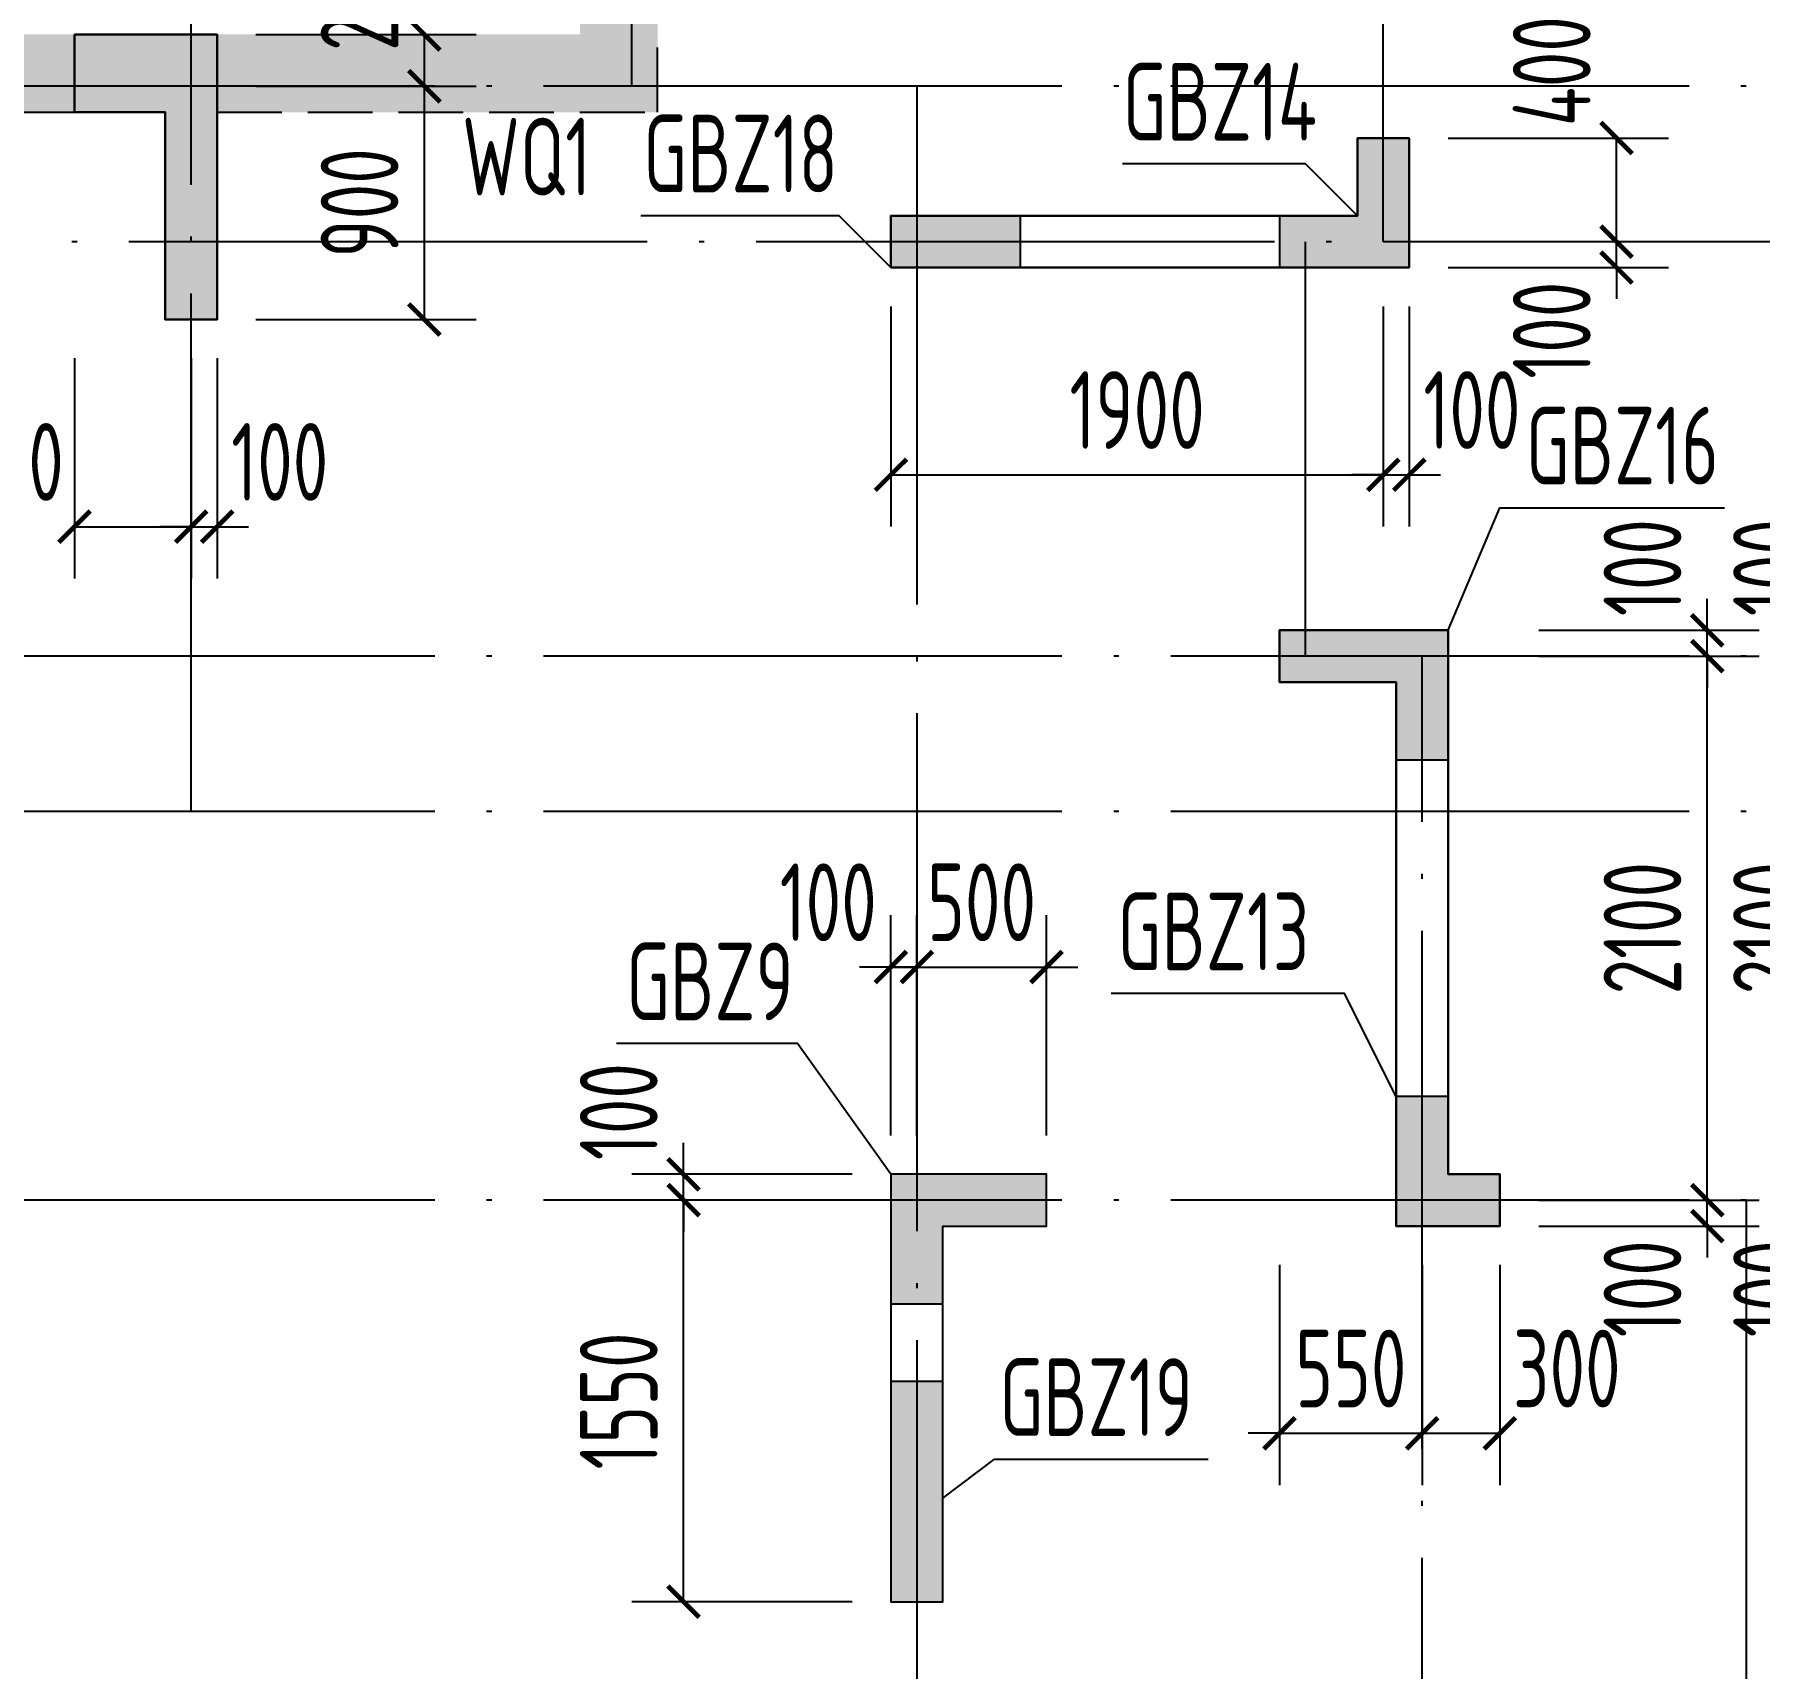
# Model space of a CAD drawing. Extents: x -461650 to 361314, y 245336 to 769729.
# Drawn here: x -119774 to -113118, y 714231 to 720539 of the extents above; entities that cross this region are included whole.
import ezdxf
from ezdxf.enums import TextEntityAlignment as Align

# ---------------------------------------------------------------- set-up
doc = ezdxf.new("R2010")
doc.units = 0
doc.header["$LTSCALE"] = 1000
doc.linetypes.add('DASH', pattern=[0.35, 0.25, -0.1])
doc.linetypes.add('DOTE', pattern=[2.42, 2, -0.2, 0.02, -0.2])
doc.layers.get('0').update_dxf_attribs({"linetype": 'CONTINUOUS'})
doc.layers.get('DEFPOINTS').update_dxf_attribs({"linetype": 'CONTINUOUS'})
for name, color, linetype in [('A-DOTE', 10, 'DOTE'), ('COLU_DE_TEXT', 7, 'CONTINUOUS'), ('LABEL', 1, 'CONTINUOUS'), ('S-Q墙填充', 252, 'CONTINUOUS'), ('S-Q墙实线', 6, 'CONTINUOUS'), ('S-Q墙标注', 3, 'CONTINUOUS'), ('S-Q墙虚线', 6, 'DASH'), ('S-X详图填充', 252, 'CONTINUOUS'), ('S-X详图实线', 4, 'CONTINUOUS')]:
    doc.layers.add(name, color=color, linetype=linetype)
doc.styles.add('TSSD_REIN', font='tssdeng.shx', dxfattribs={"width": 0.7, "height": 300, "bigfont": 'tssdchn.shx'})
doc.styles.add('结构文字', font='zstxt.shx', dxfattribs={"width": 0.7, "bigfont": 'zshz.shx'})
doc.dimstyles.new('STRUCK', dxfattribs={"dimtxt": 400, "dimasz": 121, "dimexe": 200, "dimexo": 150, "dimgap": 115, "dimtad": 1, "dimdec": 0, "dimdsep": 46, "dimtxsty": '结构文字', "dimblk": 'ARCHTICK', "dimcen": 400, "dimclrd": 3, "dimclre": 3, "dimclrt": 7, "dimadec": 0, "dimazin": 0, "dimtfac": 1, "dimtdec": 0, "dimtix": 1, "dimtmove": 2, "dimatfit": 3, "dimldrblk": '_DIMX', "dimfxl": 0, "dimtolj": 1, "dimtzin": 0, "dimarcsym": 0})

# ---------------------------------------------------------------- blocks, each defined once
blk = doc.blocks.new('20210726.16350016')
at = {"layer": 'A-DOTE'}
for p, q in [((11100, 10900), (11100, 21100)), ((12800, 13700), (12800, 21100)), ((15700, 13100.3), (15700, 21100)), ((55600, 13700), (3600, 13700)), ((13900.2, 13700), (13900, 3600)), ((3600, 13100.3), (55600, 13100.3)), ((15400, 11500), (15400, 13100)), ((55600, 11500), (3600, 11500)), ((15850, 3600), (15850, 11500)), ((55600, 10900), (3600, 10900)), ((55600, 9400), (3600, 9400)), ((17100, 9400), (17100, 3600))]:
    blk.add_line(p, q, dxfattribs=at)
blk = doc.blocks.new('_ArchTick')
at = {"color": 0, "linetype": 'ByBlock', "const_width": 0.15}
blk.add_lwpolyline([(-0.5, -0.5), (0.5, 0.5)], dxfattribs=at)
blk = doc.blocks.new('*D1918')
at = {"layer": 'DEFPOINTS', "color": 0}
for p in [(-119069.5, 720339.3), (-118269.5, 720339.3), (-119069.5, 719439.3)]:
    blk.add_point(p, dxfattribs=at)
at = {"layer": 'S-Q墙标注', "color": 3, "lineweight": -2}
for p, q in [((-118919.5, 720339.3), (-118069.5, 720339.3)), ((-118269.5, 719439.3), (-118269.5, 720339.3)), ((-118919.5, 719439.3), (-118069.5, 719439.3))]:
    blk.add_line(p, q, dxfattribs=at)
at = {"layer": 'S-Q墙标注', "color": 3, "lineweight": -2, "xscale": 121, "yscale": 121, "zscale": 121}
for p, rotation in [((-118269.5, 720339.3), 90), ((-118269.5, 719439.3), 270)]:
    blk.add_blockref('_ArchTick', p, dxfattribs=dict(at, rotation=rotation))
at = {"layer": 'S-Q墙标注', "color": 7, "insert": (-118519.5, 719889.3), "char_height": 300, "attachment_point": 5, "rotation": 90, "style": 'TSSD_REIN'}
blk.add_mtext('\\A1;900', dxfattribs=at)
blk = doc.blocks.new('_DIMX')
blk.add_line((-150, 0), (150, 0))
at = {"const_width": 50}
blk.add_lwpolyline([(-70, -70), (70, 70)], dxfattribs=at)
blk = doc.blocks.new('*D1919')
at = {"layer": 'DEFPOINTS', "color": 0}
for p in [(-119069.5, 720539.3), (-118269.5, 720539.3), (-119069.5, 720339.3)]:
    blk.add_point(p, dxfattribs=at)
at = {"layer": 'S-Q墙标注', "color": 3, "lineweight": -2}
for p, q in [((-118919.5, 720539.3), (-118069.5, 720539.3)), ((-118269.5, 720339.3), (-118269.5, 720539.3)), ((-118919.5, 720339.3), (-118069.5, 720339.3))]:
    blk.add_line(p, q, dxfattribs=at)
at = {"layer": 'S-Q墙标注', "color": 3, "lineweight": -2, "xscale": 121, "yscale": 121, "zscale": 121}
for p, rotation in [((-118269.5, 720539.3), 90), ((-118269.5, 720339.3), 270)]:
    blk.add_blockref('_ArchTick', p, dxfattribs=dict(at, rotation=rotation))
at = {"layer": 'S-Q墙标注', "color": 7, "insert": (-118519.5, 720681.3), "char_height": 300, "attachment_point": 5, "rotation": 90, "style": 'TSSD_REIN'}
blk.add_mtext('\\A1;200', dxfattribs=at)
blk = doc.blocks.new('*D1920')
at = {"layer": 'DEFPOINTS', "color": 0}
for p in [(-119619.4, 719439.3), (-119169.5, 719439.3), (-119169.5, 718639.3)]:
    blk.add_point(p, dxfattribs=at)
at = {"layer": 'S-Q墙标注', "color": 3, "lineweight": -2}
for p, q in [((-119619.4, 719289.3), (-119619.4, 718439.3)), ((-119169.5, 719289.3), (-119169.5, 718439.3)), ((-119619.4, 718639.3), (-119169.5, 718639.3))]:
    blk.add_line(p, q, dxfattribs=at)
at = {"layer": 'S-Q墙标注', "color": 3, "lineweight": -2, "xscale": 121, "yscale": 121, "zscale": 121, "rotation": 180}
blk.add_blockref('_ArchTick', (-119619.4, 718639.3), dxfattribs=at)
at = {"layer": 'S-Q墙标注', "color": 3, "lineweight": -2, "xscale": 121, "yscale": 121, "zscale": 121}
blk.add_blockref('_ArchTick', (-119169.5, 718639.3), dxfattribs=at)
at = {"layer": 'S-Q墙标注', "color": 7, "insert": (-119877.5, 718889.3), "char_height": 300, "attachment_point": 5, "style": 'TSSD_REIN'}
blk.add_mtext('\\A1;450', dxfattribs=at)
blk = doc.blocks.new('*D1921')
at = {"layer": 'DEFPOINTS', "color": 0}
for p in [(-119169.5, 719439.3), (-119069.5, 719439.3), (-119069.5, 718639.3)]:
    blk.add_point(p, dxfattribs=at)
at = {"layer": 'S-Q墙标注', "color": 3, "lineweight": -2}
for p, q in [((-119169.5, 719289.3), (-119169.5, 718439.3)), ((-119069.5, 719289.3), (-119069.5, 718439.3)), ((-119169.5, 718639.3), (-119290.5, 718639.3)), ((-119169.5, 718639.3), (-119069.5, 718639.3)), ((-119069.5, 718639.3), (-118948.5, 718639.3))]:
    blk.add_line(p, q, dxfattribs=at)
at = {"layer": 'S-Q墙标注', "color": 3, "lineweight": -2, "xscale": 121, "yscale": 121, "zscale": 121}
blk.add_blockref('_ArchTick', (-119169.5, 718639.3), dxfattribs=at)
at = {"layer": 'S-Q墙标注', "color": 3, "lineweight": -2, "xscale": 121, "yscale": 121, "zscale": 121, "rotation": 180}
blk.add_blockref('_ArchTick', (-119069.5, 718639.3), dxfattribs=at)
at = {"layer": 'S-Q墙标注', "color": 7, "insert": (-118827.6, 718889.3), "char_height": 300, "attachment_point": 5, "style": 'TSSD_REIN'}
blk.add_mtext('\\A1;100', dxfattribs=at)
blk = doc.blocks.new('*D1922')
at = {"layer": 'DEFPOINTS', "color": 0}
for p in [(-114469.5, 719739.6), (-113669.5, 719739.6), (-114469.5, 719639.6)]:
    blk.add_point(p, dxfattribs=at)
at = {"layer": 'S-Q墙标注', "color": 3, "lineweight": -2}
for p, q in [((-113669.5, 719739.6), (-113669.5, 719860.6)), ((-114319.5, 719739.6), (-113469.5, 719739.6)), ((-113669.5, 719639.6), (-113669.5, 719739.6)), ((-114319.5, 719639.6), (-113469.5, 719639.6)), ((-113669.5, 719639.6), (-113669.5, 719518.6))]:
    blk.add_line(p, q, dxfattribs=at)
at = {"layer": 'S-Q墙标注', "color": 3, "lineweight": -2, "xscale": 121, "yscale": 121, "zscale": 121}
for p, rotation in [((-113669.5, 719739.6), 270), ((-113669.5, 719639.6), 90)]:
    blk.add_blockref('_ArchTick', p, dxfattribs=dict(at, rotation=rotation))
at = {"layer": 'S-Q墙标注', "color": 7, "insert": (-113919.5, 719397.7), "char_height": 300, "attachment_point": 5, "rotation": 90, "style": 'TSSD_REIN'}
blk.add_mtext('\\A1;100', dxfattribs=at)
blk = doc.blocks.new('*D1923')
at = {"layer": 'DEFPOINTS', "color": 0}
for p in [(-114469.5, 720139.6), (-113669.5, 720139.6), (-114469.5, 719739.6)]:
    blk.add_point(p, dxfattribs=at)
at = {"layer": 'S-Q墙标注', "color": 3, "lineweight": -2}
for p, q in [((-114319.5, 720139.6), (-113469.5, 720139.6)), ((-113669.5, 719739.6), (-113669.5, 720139.6)), ((-114319.5, 719739.6), (-113469.5, 719739.6))]:
    blk.add_line(p, q, dxfattribs=at)
at = {"layer": 'S-Q墙标注', "color": 3, "lineweight": -2, "xscale": 121, "yscale": 121, "zscale": 121}
for p, rotation in [((-113669.5, 720139.6), 90), ((-113669.5, 719739.6), 270)]:
    blk.add_blockref('_ArchTick', p, dxfattribs=dict(at, rotation=rotation))
at = {"layer": 'S-Q墙标注', "color": 7, "insert": (-113919.5, 720397.7), "char_height": 300, "attachment_point": 5, "rotation": 90, "style": 'TSSD_REIN'}
blk.add_mtext('\\A1;400', dxfattribs=at)
blk = doc.blocks.new('*D1924')
at = {"layer": 'DEFPOINTS', "color": 0}
for p in [(-116469.5, 719639.6), (-114569.5, 719639.6), (-114569.5, 718839.6)]:
    blk.add_point(p, dxfattribs=at)
at = {"layer": 'S-Q墙标注', "color": 3, "lineweight": -2}
for p, q in [((-116469.5, 719489.6), (-116469.5, 718639.6)), ((-114569.5, 719489.6), (-114569.5, 718639.6)), ((-116469.5, 718839.6), (-114569.5, 718839.6))]:
    blk.add_line(p, q, dxfattribs=at)
at = {"layer": 'S-Q墙标注', "color": 3, "lineweight": -2, "xscale": 121, "yscale": 121, "zscale": 121, "rotation": 180}
blk.add_blockref('_ArchTick', (-116469.5, 718839.6), dxfattribs=at)
at = {"layer": 'S-Q墙标注', "color": 3, "lineweight": -2, "xscale": 121, "yscale": 121, "zscale": 121}
blk.add_blockref('_ArchTick', (-114569.5, 718839.6), dxfattribs=at)
at = {"layer": 'S-Q墙标注', "color": 7, "insert": (-115519.5, 719089.6), "char_height": 300, "attachment_point": 5, "style": 'TSSD_REIN'}
blk.add_mtext('\\A1;1900', dxfattribs=at)
blk = doc.blocks.new('*D1773')
at = {"layer": 'DEFPOINTS', "color": 0}
for p in [(-114569.5, 719639.6), (-114469.5, 719639.6), (-114469.5, 718839.6)]:
    blk.add_point(p, dxfattribs=at)
at = {"layer": 'S-Q墙标注', "color": 3, "lineweight": -2}
for p, q in [((-114569.5, 719489.6), (-114569.5, 718639.6)), ((-114469.5, 719489.6), (-114469.5, 718639.6)), ((-114569.5, 718839.6), (-114690.5, 718839.6)), ((-114569.5, 718839.6), (-114469.5, 718839.6)), ((-114469.5, 718839.6), (-114348.5, 718839.6))]:
    blk.add_line(p, q, dxfattribs=at)
at = {"layer": 'S-Q墙标注', "color": 3, "lineweight": -2, "xscale": 121, "yscale": 121, "zscale": 121}
blk.add_blockref('_ArchTick', (-114569.5, 718839.6), dxfattribs=at)
at = {"layer": 'S-Q墙标注', "color": 3, "lineweight": -2, "xscale": 121, "yscale": 121, "zscale": 121, "rotation": 180}
blk.add_blockref('_ArchTick', (-114469.5, 718839.6), dxfattribs=at)
at = {"layer": 'S-Q墙标注', "color": 7, "insert": (-114227.6, 719089.6), "char_height": 300, "attachment_point": 5, "style": 'TSSD_REIN'}
blk.add_mtext('\\A1;100', dxfattribs=at)
blk = doc.blocks.new('*D1778')
at = {"layer": 'DEFPOINTS', "color": 0}
for p in [(-114969.5, 715939.5), (-114419.5, 715939.3), (-114419.5, 715139.3)]:
    blk.add_point(p, dxfattribs=at)
at = {"layer": 'S-Q墙标注', "color": 3, "lineweight": -2}
for p, q in [((-114969.5, 715789.5), (-114969.5, 714939.3)), ((-114419.5, 715789.3), (-114419.5, 714939.3)), ((-114969.5, 715139.3), (-115090.5, 715139.3)), ((-114969.5, 715139.3), (-114419.5, 715139.3)), ((-114419.5, 715139.3), (-114298.5, 715139.3))]:
    blk.add_line(p, q, dxfattribs=at)
at = {"layer": 'S-Q墙标注', "color": 3, "lineweight": -2, "xscale": 121, "yscale": 121, "zscale": 121}
blk.add_blockref('_ArchTick', (-114969.5, 715139.3), dxfattribs=at)
at = {"layer": 'S-Q墙标注', "color": 3, "lineweight": -2, "xscale": 121, "yscale": 121, "zscale": 121, "rotation": 180}
blk.add_blockref('_ArchTick', (-114419.5, 715139.3), dxfattribs=at)
at = {"layer": 'S-Q墙标注', "color": 7, "insert": (-114694.5, 715389.3), "char_height": 300, "attachment_point": 5, "style": 'TSSD_REIN'}
blk.add_mtext('\\A1;550', dxfattribs=at)
blk = doc.blocks.new('*D1779')
at = {"layer": 'DEFPOINTS', "color": 0}
for p in [(-114419.5, 715939.3), (-114119.5, 715939.3), (-114119.5, 715139.3)]:
    blk.add_point(p, dxfattribs=at)
at = {"layer": 'S-Q墙标注', "color": 3, "lineweight": -2}
for p, q in [((-114419.5, 715789.3), (-114419.5, 714939.3)), ((-114119.5, 715789.3), (-114119.5, 714939.3)), ((-114419.5, 715139.3), (-114119.5, 715139.3))]:
    blk.add_line(p, q, dxfattribs=at)
at = {"layer": 'S-Q墙标注', "color": 3, "lineweight": -2, "xscale": 121, "yscale": 121, "zscale": 121, "rotation": 180}
blk.add_blockref('_ArchTick', (-114419.5, 715139.3), dxfattribs=at)
at = {"layer": 'S-Q墙标注', "color": 3, "lineweight": -2, "xscale": 121, "yscale": 121, "zscale": 121}
blk.add_blockref('_ArchTick', (-114119.5, 715139.3), dxfattribs=at)
at = {"layer": 'S-Q墙标注', "color": 7, "insert": (-113861.4, 715389.3), "char_height": 300, "attachment_point": 5, "style": 'TSSD_REIN'}
blk.add_mtext('\\A1;300', dxfattribs=at)
blk = doc.blocks.new('*D1718')
at = {"layer": 'DEFPOINTS', "color": 0}
for p in [(-117269.5, 716039.3), (-116469.5, 716039.3), (-116469.4, 714489.1)]:
    blk.add_point(p, dxfattribs=at)
at = {"layer": 'S-Q墙标注', "color": 3, "lineweight": -2}
for p, q in [((-116619.5, 716039.3), (-117469.5, 716039.3)), ((-117269.5, 714489.1), (-117269.5, 716039.3)), ((-116619.4, 714489.1), (-117469.5, 714489.1))]:
    blk.add_line(p, q, dxfattribs=at)
at = {"layer": 'S-Q墙标注', "color": 3, "lineweight": -2, "xscale": 121, "yscale": 121, "zscale": 121}
for p, rotation in [((-117269.5, 716039.3), 90), ((-117269.5, 714489.1), 270)]:
    blk.add_blockref('_ArchTick', p, dxfattribs=dict(at, rotation=rotation))
at = {"layer": 'S-Q墙标注', "color": 7, "insert": (-117519.5, 715264.2), "char_height": 300, "attachment_point": 5, "rotation": 90, "style": 'TSSD_REIN'}
blk.add_mtext('\\A1;1550', dxfattribs=at)
blk = doc.blocks.new('*D1719')
at = {"layer": 'DEFPOINTS', "color": 0}
for p in [(-117269.5, 716139.3), (-116469.5, 716139.3), (-116469.5, 716039.3)]:
    blk.add_point(p, dxfattribs=at)
at = {"layer": 'S-Q墙标注', "color": 3, "lineweight": -2}
for p, q in [((-117269.5, 716139.3), (-117269.5, 716260.3)), ((-116619.5, 716139.3), (-117469.5, 716139.3)), ((-117269.5, 716039.3), (-117269.5, 716139.3)), ((-116619.5, 716039.3), (-117469.5, 716039.3)), ((-117269.5, 716039.3), (-117269.5, 715918.3))]:
    blk.add_line(p, q, dxfattribs=at)
at = {"layer": 'S-Q墙标注', "color": 3, "lineweight": -2, "xscale": 121, "yscale": 121, "zscale": 121}
for p, rotation in [((-117269.5, 716139.3), 270), ((-117269.5, 716039.3), 90)]:
    blk.add_blockref('_ArchTick', p, dxfattribs=dict(at, rotation=rotation))
at = {"layer": 'S-Q墙标注', "color": 7, "insert": (-117519.5, 716381.2), "char_height": 300, "attachment_point": 5, "rotation": 90, "style": 'TSSD_REIN'}
blk.add_mtext('\\A1;100', dxfattribs=at)
blk = doc.blocks.new('*D1720')
at = {"layer": 'DEFPOINTS', "color": 0}
for p in [(-116369.4, 716939.3), (-116469.4, 716139.3), (-116369.4, 716139.3)]:
    blk.add_point(p, dxfattribs=at)
at = {"layer": 'S-Q墙标注', "color": 3, "lineweight": -2}
for p, q in [((-116469.4, 716289.3), (-116469.4, 717139.3)), ((-116369.4, 716289.3), (-116369.4, 717139.3)), ((-116469.4, 716939.3), (-116590.4, 716939.3)), ((-116469.4, 716939.3), (-116369.4, 716939.3)), ((-116369.4, 716939.3), (-116248.4, 716939.3))]:
    blk.add_line(p, q, dxfattribs=at)
at = {"layer": 'S-Q墙标注', "color": 3, "lineweight": -2, "xscale": 121, "yscale": 121, "zscale": 121}
blk.add_blockref('_ArchTick', (-116469.4, 716939.3), dxfattribs=at)
at = {"layer": 'S-Q墙标注', "color": 3, "lineweight": -2, "xscale": 121, "yscale": 121, "zscale": 121, "rotation": 180}
blk.add_blockref('_ArchTick', (-116369.4, 716939.3), dxfattribs=at)
at = {"layer": 'S-Q墙标注', "color": 7, "insert": (-116711.3, 717189.3), "char_height": 300, "attachment_point": 5, "style": 'TSSD_REIN'}
blk.add_mtext('\\A1;100', dxfattribs=at)
blk = doc.blocks.new('*D1721')
at = {"layer": 'DEFPOINTS', "color": 0}
for p in [(-115869.4, 716939.3), (-116369.4, 716139.3), (-115869.4, 716139.3)]:
    blk.add_point(p, dxfattribs=at)
at = {"layer": 'S-Q墙标注', "color": 3, "lineweight": -2}
for p, q in [((-116369.4, 716289.3), (-116369.4, 717139.3)), ((-115869.4, 716289.3), (-115869.4, 717139.3)), ((-116369.4, 716939.3), (-116490.4, 716939.3)), ((-116369.4, 716939.3), (-115869.4, 716939.3)), ((-115869.4, 716939.3), (-115748.4, 716939.3))]:
    blk.add_line(p, q, dxfattribs=at)
at = {"layer": 'S-Q墙标注', "color": 3, "lineweight": -2, "xscale": 121, "yscale": 121, "zscale": 121}
blk.add_blockref('_ArchTick', (-116369.4, 716939.3), dxfattribs=at)
at = {"layer": 'S-Q墙标注', "color": 3, "lineweight": -2, "xscale": 121, "yscale": 121, "zscale": 121, "rotation": 180}
blk.add_blockref('_ArchTick', (-115869.4, 716939.3), dxfattribs=at)
at = {"layer": 'S-Q墙标注', "color": 7, "insert": (-116119.4, 717189.3), "char_height": 300, "attachment_point": 5, "style": 'TSSD_REIN'}
blk.add_mtext('\\A1;500', dxfattribs=at)
blk = doc.blocks.new('*D1738')
at = {"layer": 'DEFPOINTS', "color": 0}
for p in [(-114119.5, 716039.3), (-113319.5, 716039.3), (-114119.5, 715939.3)]:
    blk.add_point(p, dxfattribs=at)
at = {"layer": 'S-Q墙标注', "color": 3, "lineweight": -2}
for p, q in [((-113319.5, 716039.3), (-113319.5, 716160.3)), ((-113969.5, 716039.3), (-113119.5, 716039.3)), ((-113319.5, 715939.3), (-113319.5, 716039.3)), ((-113969.5, 715939.3), (-113119.5, 715939.3)), ((-113319.5, 715939.3), (-113319.5, 715818.3))]:
    blk.add_line(p, q, dxfattribs=at)
at = {"layer": 'S-Q墙标注', "color": 3, "lineweight": -2, "xscale": 121, "yscale": 121, "zscale": 121}
for p, rotation in [((-113319.5, 716039.3), 270), ((-113319.5, 715939.3), 90)]:
    blk.add_blockref('_ArchTick', p, dxfattribs=dict(at, rotation=rotation))
at = {"layer": 'S-Q墙标注', "color": 7, "insert": (-113569.5, 715697.4), "char_height": 300, "attachment_point": 5, "rotation": 90, "style": 'TSSD_REIN'}
blk.add_mtext('\\A1;100', dxfattribs=at)
blk = doc.blocks.new('*D1739')
at = {"layer": 'DEFPOINTS', "color": 0}
for p in [(-114119.5, 718139.3), (-113319.5, 718139.3), (-114119.5, 716039.3)]:
    blk.add_point(p, dxfattribs=at)
at = {"layer": 'S-Q墙标注', "color": 3, "lineweight": -2}
for p, q in [((-113969.5, 718139.3), (-113119.5, 718139.3)), ((-113319.5, 716039.3), (-113319.5, 718139.3)), ((-113969.5, 716039.3), (-113119.5, 716039.3))]:
    blk.add_line(p, q, dxfattribs=at)
at = {"layer": 'S-Q墙标注', "color": 3, "lineweight": -2, "xscale": 121, "yscale": 121, "zscale": 121}
for p, rotation in [((-113319.5, 718139.3), 90), ((-113319.5, 716039.3), 270)]:
    blk.add_blockref('_ArchTick', p, dxfattribs=dict(at, rotation=rotation))
at = {"layer": 'S-Q墙标注', "color": 7, "insert": (-113569.5, 717089.3), "char_height": 300, "attachment_point": 5, "rotation": 90, "style": 'TSSD_REIN'}
blk.add_mtext('\\A1;2100', dxfattribs=at)
blk = doc.blocks.new('*D1740')
at = {"layer": 'DEFPOINTS', "color": 0}
for p in [(-114119.5, 718239.3), (-113319.5, 718239.3), (-114119.5, 718139.3)]:
    blk.add_point(p, dxfattribs=at)
at = {"layer": 'S-Q墙标注', "color": 3, "lineweight": -2}
for p, q in [((-113319.5, 718239.3), (-113319.5, 718360.3)), ((-113969.5, 718239.3), (-113119.5, 718239.3)), ((-113319.5, 718139.3), (-113319.5, 718239.3)), ((-113969.5, 718139.3), (-113119.5, 718139.3)), ((-113319.5, 718139.3), (-113319.5, 718018.3))]:
    blk.add_line(p, q, dxfattribs=at)
at = {"layer": 'S-Q墙标注', "color": 3, "lineweight": -2, "xscale": 121, "yscale": 121, "zscale": 121}
for p, rotation in [((-113319.5, 718239.3), 270), ((-113319.5, 718139.3), 90)]:
    blk.add_blockref('_ArchTick', p, dxfattribs=dict(at, rotation=rotation))
at = {"layer": 'S-Q墙标注', "color": 7, "insert": (-113569.5, 718481.3), "char_height": 300, "attachment_point": 5, "rotation": 90, "style": 'TSSD_REIN'}
blk.add_mtext('\\A1;100', dxfattribs=at)
blk = doc.blocks.new('*D1741')
at = {"layer": 'DEFPOINTS', "color": 0}
for p in [(-112819.5, 716039.3), (-112019.5, 716039.3), (-112019.5, 715939.3)]:
    blk.add_point(p, dxfattribs=at)
at = {"layer": 'S-Q墙标注', "color": 3, "lineweight": -2}
for p, q in [((-112819.5, 716039.3), (-112819.5, 716160.3)), ((-112169.5, 716039.3), (-113019.5, 716039.3)), ((-112819.5, 715939.3), (-112819.5, 716039.3)), ((-112169.5, 715939.3), (-113019.5, 715939.3)), ((-112819.5, 715939.3), (-112819.5, 715818.3))]:
    blk.add_line(p, q, dxfattribs=at)
at = {"layer": 'S-Q墙标注', "color": 3, "lineweight": -2, "xscale": 121, "yscale": 121, "zscale": 121}
for p, rotation in [((-112819.5, 716039.3), 270), ((-112819.5, 715939.3), 90)]:
    blk.add_blockref('_ArchTick', p, dxfattribs=dict(at, rotation=rotation))
at = {"layer": 'S-Q墙标注', "color": 7, "insert": (-113069.5, 715697.4), "char_height": 300, "attachment_point": 5, "rotation": 90, "style": 'TSSD_REIN'}
blk.add_mtext('\\A1;100', dxfattribs=at)
blk = doc.blocks.new('*D1742')
at = {"layer": 'DEFPOINTS', "color": 0}
for p in [(-112819.5, 718139.3), (-112019.5, 718139.3), (-112019.5, 716039.3)]:
    blk.add_point(p, dxfattribs=at)
at = {"layer": 'S-Q墙标注', "color": 3, "lineweight": -2}
for p, q in [((-112169.5, 718139.3), (-113019.5, 718139.3)), ((-112819.5, 716039.3), (-112819.5, 718139.3)), ((-112169.5, 716039.3), (-113019.5, 716039.3))]:
    blk.add_line(p, q, dxfattribs=at)
at = {"layer": 'S-Q墙标注', "color": 3, "lineweight": -2, "xscale": 121, "yscale": 121, "zscale": 121}
for p, rotation in [((-112819.5, 718139.3), 90), ((-112819.5, 716039.3), 270)]:
    blk.add_blockref('_ArchTick', p, dxfattribs=dict(at, rotation=rotation))
at = {"layer": 'S-Q墙标注', "color": 7, "insert": (-113069.5, 717089.3), "char_height": 300, "attachment_point": 5, "rotation": 90, "style": 'TSSD_REIN'}
blk.add_mtext('\\A1;2100', dxfattribs=at)
blk = doc.blocks.new('*D1743')
at = {"layer": 'DEFPOINTS', "color": 0}
for p in [(-112819.5, 718239.3), (-112019.5, 718239.3), (-112019.5, 718139.3)]:
    blk.add_point(p, dxfattribs=at)
at = {"layer": 'S-Q墙标注', "color": 3, "lineweight": -2}
for p, q in [((-112819.5, 718239.3), (-112819.5, 718360.3)), ((-112169.5, 718239.3), (-113019.5, 718239.3)), ((-112819.5, 718139.3), (-112819.5, 718239.3)), ((-112169.5, 718139.3), (-113019.5, 718139.3)), ((-112819.5, 718139.3), (-112819.5, 718018.3))]:
    blk.add_line(p, q, dxfattribs=at)
at = {"layer": 'S-Q墙标注', "color": 3, "lineweight": -2, "xscale": 121, "yscale": 121, "zscale": 121}
for p, rotation in [((-112819.5, 718239.3), 270), ((-112819.5, 718139.3), 90)]:
    blk.add_blockref('_ArchTick', p, dxfattribs=dict(at, rotation=rotation))
at = {"layer": 'S-Q墙标注', "color": 7, "insert": (-113069.5, 718481.3), "char_height": 300, "attachment_point": 5, "rotation": 90, "style": 'TSSD_REIN'}
blk.add_mtext('\\A1;100', dxfattribs=at)

msp = doc.modelspace()

# ---------------------------------------------------------------- hatches: boundary and pattern name
at = {"layer": 'S-Q墙填充', "ltscale": 0.5}
h = msp.add_hatch(dxfattribs=at)
h.set_pattern_fill('ARMORED', color=252, scale=30, style=0)
h.set_pattern_definition([(50, (-174733.24, 683071.2), (215.17805, -18.82564), [22.5, -247.5]), (355, (-174733.24, 683071.2), (-41.6254, 225.65764), [18, -198]), (100.4514, (-174715.31, 683069.63), (173.5528, 206.83186), [19.12206, -210.34263]), (46.1842, (-174733.24, 683131.2), (320.1723, -49.6557), [33.75, -371.25]), (96.6356, (-174706.56, 683127.06), (280.3988, 292.2354), [28.6831, -315.5139]), (351.1842, (-174733.24, 683131.2), (280.3986, 292.2356), [27, -297]), (21, (-174703.24, 683116.2), (179.07212, -120.78567), [22.5, -247.5]), (326, (-174703.24, 683116.2), (72.9946, 217.545), [18, -198]), (71.4514, (-174688.32, 683106.13), (252.0668, 96.75915), [19.12206, -210.34263]), (37.5, (-174733.24, 683071.2), (3.647957, 99.868156), [0, -195.6, 0, -201, 0, -198.75]), (7.5, (-174733.24, 683071.2), (78.92086, 118.32351), [0, -114.6, 0, -191.1, 0, -75.75]), (327.5, (-174800.14, 683071.2), (160.14673, -6.76646), [0, -75, 0, -234, 0, -310.5]), (317.5, (-174830.14, 683071.2), (174.95585, 30.0315), [0, -97.5, 0, -155.4, 0, -220.5]), (45, (-174733.24, 683071.2), (-106.06602, 106.06602), [])])
h.paths.add_polyline_path([(-83669.41, 722339.34), (-84319.33, 722339.34), (-85969.39, 722339.34), (-86569.61, 722339.34), (-86569.75, 722589.34), (-89769.34, 722589.34), (-89769.43, 722339.34), (-90369.36, 722339.34), (-91969.58, 722339.34), (-92669.5, 722339.34), (-92669.5, 721339.34), (-92669.5, 720539.34), (-105369.51, 720539.34), (-105819.51, 720539.34), (-106719.59, 720539.34), (-107169.5, 720539.34), (-108669.5, 720539.34), (-108669.5, 721339.34), (-108669.5, 722339.34), (-109319.41, 722339.34), (-110969.89, 722339.34), (-111569.5, 722339.34), (-111569.5, 722589.34), (-114769.5, 722589.34), (-114769.5, 722339.34), (-115369.62, 722339.34), (-116969.58, 722339.34), (-117669.5, 722339.34), (-117669.5, 721339.34), (-117669.5, 720539.34), (-125869.5, 720539.34), (-125869.5, 717539.34), (-125869.49, 714939.34), (-125869.49, 712839.34), (-123069.49, 712839.34), (-116569.45, 712839.34), (-116569.49, 711639.33), (-115519.5, 711639.33), (-113169.49, 711639.33), (-110619.5, 711639.33), (-109769.5, 711639.33), (-109769.55, 712839.22), (-104169.51, 712839.34), (-103269.51, 712839.34), (-100669.51, 712839.34), (-98069.49, 712839.34), (-97169.49, 712839.34), (-91569.49, 712839.34), (-91569.49, 711639.33), (-90519.5, 711639.33), (-88169.51, 711639.33), (-85819.5, 711639.33), (-84769.51, 711639.33), (-84769.51, 712839.34), (-79169.51, 712839.34), (-78269.51, 712839.34), (-75469.51, 712839.34), (-75469.51, 720539.34), (-77069.59, 720539.34), (-77469.51, 720539.34), (-80369.49, 720539.34), (-80819.49, 720539.34), (-81719.59, 720539.34), (-82169.51, 720539.34), (-83669.41, 720539.34), (-83669.41, 721339.34)])
h.paths.add_polyline_path([(-125569.5, 717439.34), (-124869.49, 717439.34), (-124869.49, 717639.34), (-125569.5, 717639.34), (-125569.5, 720239.34), (-125169.5, 720239.34), (-124269.4, 720239.34), (-123969.49, 720239.34), (-123969.48, 719589.34), (-123769.48, 719589.34), (-123769.49, 720239.34), (-121069.49, 720239.34), (-121069.49, 717439.34), (-120869.49, 717439.34), (-120869.49, 720239.34), (-120519.49, 720239.34), (-119619.41, 720239.34), (-119269.49, 720239.34), (-119269.49, 719439.34), (-119069.49, 719439.34), (-119069.49, 720239.34), (-117369.5, 720239.34), (-117369.5, 721339.34), (-117369.5, 722039.34), (-116969.58, 722039.34), (-115369.62, 722039.34), (-114669.5, 722039.34), (-114669.5, 720839.34), (-114469.5, 720839.34), (-114469.5, 722139.34), (-114469.5, 722289.34), (-111869.5, 722289.34), (-111869.5, 722139.34), (-111869.5, 720839.34), (-111669.5, 720839.34), (-111669.5, 722039.34), (-110969.89, 722039.34), (-109319.41, 722039.34), (-108969.5, 722039.34), (-108969.5, 721339.34), (-108969.5, 720239.34), (-107269.5, 720239.34), (-107269.5, 719439.34), (-107069.5, 719439.34), (-107069.5, 720239.34), (-106719.59, 720239.34), (-105819.51, 720239.34), (-105469.51, 720239.34), (-105469.51, 717439.34), (-105269.51, 717439.34), (-105269.51, 720239.34), (-102569.51, 720239.34), (-102569.51, 717439.34), (-102369.51, 717439.34), (-102369.51, 720239.34), (-102069.59, 720239.34), (-101069.5, 720239.34), (-100769.5, 720239.34), (-100769.51, 720239.34), (-100569.51, 720239.34), (-100569.5, 720239.34), (-100269.5, 720239.34), (-99269.4, 720239.34), (-98969.49, 720239.34), (-98969.49, 717439.14), (-98769.49, 717439.14), (-98769.49, 720239.34), (-96069.5, 720239.34), (-96069.5, 717439.34), (-95869.5, 717439.34), (-95869.5, 720239.34), (-95519.5, 720239.34), (-94619.41, 720239.34), (-94269.5, 720239.34), (-94269.5, 719439.34), (-94069.5, 719439.34), (-94069.5, 720239.34), (-92369.5, 720239.34), (-92369.5, 721339.34), (-92369.5, 722039.34), (-91969.58, 722039.34), (-90369.36, 722039.34), (-89669.5, 722039.34), (-89669.5, 720839.34), (-89469.5, 720839.34), (-89469.5, 722289.34), (-86869.5, 722289.34), (-86869.5, 720839.34), (-86669.5, 720839.34), (-86669.5, 722039.34), (-85969.39, 722039.34), (-84319.33, 722039.34), (-83969.41, 722039.34), (-83969.41, 721339.34), (-83969.41, 720239.34), (-82269.51, 720239.34), (-82269.51, 719439.34), (-82069.51, 719439.34), (-82069.51, 720239.34), (-81719.59, 720239.34), (-80819.49, 720239.34), (-80469.49, 720239.34), (-80469.49, 717439.34), (-80269.49, 717439.34), (-80269.49, 720239.34), (-77569.51, 720239.34), (-77569.51, 719589.36), (-77369.51, 719589.36), (-77369.51, 720239.34), (-77069.59, 720239.34), (-76169.5, 720239.34), (-75769.5, 720239.34), (-75769.5, 717639.34), (-76469.5, 717639.34), (-76469.5, 717439.34), (-75769.5, 717439.34), (-75769.51, 714939.34), (-75769.51, 713139.34), (-78269.51, 713139.34), (-79069.51, 713139.34), (-79069.51, 714589.34), (-79269.51, 714589.34), (-79269.51, 713139.34), (-84769.51, 713139.34), (-84769.51, 713389.33), (-85069.51, 713389.33), (-85069.51, 713039.34), (-85069.51, 711939.33), (-85819.5, 711939.33), (-88169.51, 711939.33), (-90519.5, 711939.33), (-91269.49, 711939.33), (-91269.49, 713039.34), (-91269.49, 713389.33), (-91569.49, 713389.33), (-91569.49, 713139.34), (-97069.49, 713139.34), (-97069.49, 714589.34), (-97269.49, 714589.34), (-97269.49, 713139.34), (-98069.49, 713139.34), (-100669.51, 713139.34), (-103269.51, 713139.34), (-104069.51, 713139.34), (-104069.51, 714589.34), (-104269.51, 714589.34), (-104269.51, 713139.34), (-109769.5, 713139.22), (-109769.47, 713389.32), (-110069.51, 713389.35), (-110069.56, 713039.22), (-110069.51, 711939.33), (-110619.5, 711939.34), (-113169.49, 711939.33), (-115519.5, 711939.33), (-116269.48, 711939.33), (-116269.44, 713039.22), (-116269.49, 713389.35), (-116569.49, 713389.32), (-116569.46, 713139.22), (-122069.49, 713139.34), (-122069.49, 714589.34), (-122269.49, 714589.34), (-122269.49, 713139.34), (-123069.49, 713139.34), (-125569.49, 713139.34), (-125569.49, 714939.34)], flags=16)
at = {"layer": 'S-X详图填充'}
h = msp.add_hatch(color=256, dxfattribs=at)
h.dxf.hatch_style = 1
h.paths.add_polyline_path([(-119619.48, 720539.34), (-119619.43, 720239.34), (-119269.43, 720239.34), (-119269.48, 719439.36), (-119069.48, 719439.36), (-119069.48, 720539.34)])
h = msp.add_hatch(color=256, dxfattribs=at)
h.dxf.hatch_style = 1
h.paths.add_polyline_path([(-114969.51, 719839.66), (-114969.51, 719639.66), (-114469.51, 719639.66), (-114469.51, 720139.66), (-114669.51, 720139.66), (-114669.51, 719839.66)])
h = msp.add_hatch(color=256, dxfattribs=at)
h.dxf.hatch_style = 1
h.paths.add_polyline_path([(-115969.51, 719639.61), (-115969.51, 719839.61), (-116469.51, 719839.66), (-116469.51, 719639.66)])
h = msp.add_hatch(color=256, dxfattribs=at)
h.dxf.hatch_style = 1
h.paths.add_polyline_path([(-114519.51, 717739.36), (-114319.51, 717739.36), (-114319.51, 718239.36), (-114969.51, 718239.36), (-114969.51, 718039.36), (-114519.51, 718039.36)])
h = msp.add_hatch(color=256, dxfattribs=at)
h.dxf.hatch_style = 1
h.paths.add_polyline_path([(-114319.51, 716439.36), (-114519.51, 716439.36), (-114519.51, 715939.36), (-114119.51, 715939.36), (-114119.51, 716139.36), (-114319.51, 716139.36)])
h = msp.add_hatch(color=256, dxfattribs=at)
h.dxf.hatch_style = 1
h.paths.add_polyline_path([(-116469.36, 715639.31), (-116269.36, 715639.31), (-116269.36, 715939.31), (-115869.36, 715939.31), (-115869.36, 716139.31), (-116469.36, 716139.31)])
h = msp.add_hatch(color=256, dxfattribs=at)
h.dxf.hatch_style = 1
h.paths.add_polyline_path([(-116269.36, 715339.32), (-116469.36, 715339.32), (-116469.36, 714489.05), (-116269.36, 714489.05)])

# ---------------------------------------------------------------- linework, layer by layer
at = {"layer": 'LABEL'}
for points in [[(-114669.51, 719839.66), (-114869.51, 720039.66), (-115575.65, 720039.66)], [(-116469.51, 719639.72), (-116669.51, 719839.72), (-117434.66, 719839.72)], [(-114319.51, 718239.36), (-114119.51, 718712.16), (-113253.05, 718712.16)], [(-114519.51, 716439.36), (-114719.51, 716836.89), (-115619.09, 716836.89)], [(-116469.36, 716139.31), (-116830.43, 716643.99), (-117528.69, 716643.99)], [(-116269.38, 714889.02), (-116069.38, 715039.06), (-115245.61, 715039.06)]]:
    msp.add_lwpolyline(points, dxfattribs=at)
at = {"layer": 'S-Q墙实线', "ltscale": 0.5}
for points in [[(-119619.5, 720539.34), (-119069.5, 720539.34), (-119069.5, 719439.34), (-119269.5, 719439.34), (-119269.5, 720239.34), (-119619.5, 720239.34), (-119619.5, 720539.34)], [(-116469.5, 719839.64), (-114669.5, 719839.64), (-114669.5, 720139.64), (-114469.5, 720139.64), (-114469.5, 719639.64), (-116469.5, 719639.64), (-116469.5, 719839.64)], [(-114969.5, 718239.34), (-114319.5, 718239.34), (-114319.5, 716139.34), (-114119.5, 716139.34), (-114119.5, 715939.34), (-114519.5, 715939.34), (-114519.5, 718039.34), (-114969.5, 718039.34), (-114969.5, 718239.34)]]:
    msp.add_lwpolyline(points, dxfattribs=at)
at = {"layer": 'S-Q墙实线'}
for points in [[(-114469.5, 719639.61), (-114469.5, 720139.61), (-114669.5, 720139.61), (-114669.5, 719839.61), (-114869.56, 719839.61), (-116469.5, 719839.61), (-116469.5, 719639.61), (-114869.56, 719639.61)], [(-114319.5, 718239.34), (-114969.56, 718239.34), (-114969.56, 718039.34), (-114519.5, 718039.34), (-114519.5, 715939.34), (-114119.5, 715939.34), (-114119.5, 716139.34), (-114319.5, 716139.34)], [(-116269.36, 714489.05), (-116269.36, 715939.31), (-115869.36, 715939.31), (-115869.36, 716139.31), (-116469.36, 716139.31), (-116469.36, 714489.05)]]:
    msp.add_lwpolyline(points, close=True, dxfattribs=at)
at = {"layer": 'S-Q墙虚线', "color": 6}
msp.add_lwpolyline([(-120519.49, 720239.34), (-119619.41, 720239.34), (-119269.49, 720239.34), (-119269.49, 719439.34), (-119069.49, 719439.34), (-119069.49, 720239.34), (-117369.5, 720239.34), (-117369.5, 721339.34)], dxfattribs=at)
at = {"layer": 'S-X详图实线'}
for points in [[(-119619.47, 720539.34), (-119619.47, 720239.34), (-119269.47, 720239.34), (-119269.48, 719439.36), (-119069.48, 719439.36), (-119069.47, 720539.34), (-119619.47, 720539.34)], [(-114969.51, 719839.66), (-114969.51, 719639.66), (-114469.51, 719639.66), (-114469.51, 720139.66), (-114669.51, 720139.66), (-114669.51, 719839.66), (-114969.51, 719839.66)], [(-115969.51, 719639.66), (-115969.51, 719839.66), (-116469.51, 719839.66), (-116469.51, 719639.66), (-115969.51, 719639.66)], [(-114519.51, 717739.36), (-114319.51, 717739.36), (-114319.51, 718239.36), (-114969.51, 718239.36), (-114969.51, 718039.36), (-114519.51, 718039.36), (-114519.51, 717739.36)], [(-114319.51, 716439.36), (-114519.51, 716439.36), (-114519.51, 715939.36), (-114119.51, 715939.36), (-114119.51, 716139.36), (-114319.51, 716139.36), (-114319.51, 716439.36)], [(-116469.36, 715639.31), (-116269.36, 715639.31), (-116269.36, 715939.31), (-115869.36, 715939.31), (-115869.36, 716139.31), (-116469.36, 716139.31), (-116469.36, 715639.31)], [(-116269.36, 715339.32), (-116469.36, 715339.32), (-116469.36, 714489.05), (-116269.36, 714489.05), (-116269.36, 714889.01)]]:
    msp.add_lwpolyline(points, close=True, dxfattribs=at)

# ---------------------------------------------------------------- block references
at = {"layer": 'A-DOTE'}
msp.add_blockref('20210726.16350016', (-130269.5, 706639.29), dxfattribs=at)

# ---------------------------------------------------------------- texts
at = {"layer": 'COLU_DE_TEXT', "style": 'TSSD_REIN', "width": 0.7}
for s, p in [('GBZ14', (-115575.28, 720039.66)), ('GBZ18', (-117424.93, 719839.72)), ('GBZ16', (-114019.51, 718712.16)), ('GBZ13', (-115594.89, 716836.89)), ('GBZ9', (-117491.07, 716643.99)), ('GBZ19', (-116050.82, 715039.06))]:
    msp.add_text(s, height=300, dxfattribs=at).set_placement(p, align=Align.BOTTOM_LEFT)
at = {"layer": 'S-Q墙标注', "style": 'TSSD_REIN', "width": 0.7}
msp.add_text('WQ1', height=300, dxfattribs=at).set_placement((-117875.16, 719827.95), align=Align.BOTTOM_CENTER)

# ---------------------------------------------------------------- dimensions: what is measured, and where the dimension line sits
at = {"layer": 'S-Q墙标注'}
for base, p1, p2, picture, middle in [((-118269.49, 720539.34), (-119069.49, 720339.34), (-119069.49, 720539.34), '*D1919', (-118519.49, 720681.26)), ((-113669.5, 720139.61), (-114469.5, 719739.61), (-114469.5, 720139.61), '*D1923', (-113919.5, 720397.68)), ((-113669.5, 719739.61), (-114469.5, 719639.61), (-114469.5, 719739.61), '*D1922', (-113919.5, 719397.68)), ((-113319.5, 718239.34), (-114119.5, 718139.34), (-114119.5, 718239.34), '*D1740', (-113569.5, 718481.26)), ((-112819.5, 718239.34), (-112019.5, 718139.34), (-112019.5, 718239.34), '*D1743', (-113069.5, 718481.26)), ((-117269.48, 716139.31), (-116469.48, 716039.31), (-116469.48, 716139.31), '*D1719', (-117519.48, 716381.24)), ((-113319.5, 716039.34), (-114119.5, 715939.34), (-114119.5, 716039.34), '*D1738', (-113569.5, 715697.42)), ((-112819.5, 716039.34), (-112019.5, 715939.34), (-112019.5, 716039.34), '*D1741', (-113069.5, 715697.42))]:
    dim = msp.add_linear_dim(base=base, p1=p1, p2=p2, angle=90, dimstyle='STRUCK', override={"dimtxt": 300, "dimgap": 100, "dimtxsty": 'TSSD_REIN'}, dxfattribs=at)
    dim.commit()
    dim.dimension.update_dxf_attribs({"geometry": picture, "text_midpoint": middle, "dimtype": 160})
for base, p1, p2, picture, middle in [((-118269.49, 720339.34), (-119069.49, 719439.34), (-119069.49, 720339.34), '*D1918', (-118519.49, 719889.34)), ((-113319.5, 718139.34), (-114119.5, 716039.34), (-114119.5, 718139.34), '*D1739', (-113569.5, 717089.34)), ((-112819.5, 718139.34), (-112019.5, 716039.34), (-112019.5, 718139.34), '*D1742', (-113069.5, 717089.34)), ((-117269.48, 716039.31), (-116469.36, 714489.05), (-116469.48, 716039.31), '*D1718', (-117519.48, 715264.18))]:
    dim = msp.add_linear_dim(base=base, p1=p1, p2=p2, angle=90, dimstyle='STRUCK', override={"dimtxt": 300, "dimgap": 100, "dimtxsty": 'TSSD_REIN'}, dxfattribs=at)
    dim.commit()
    dim.dimension.update_dxf_attribs({"geometry": picture, "text_midpoint": middle})
for base, p1, p2, picture, middle in [((-114569.5, 718839.61), (-116469.5, 719639.61), (-114569.5, 719639.61), '*D1924', (-115519.5, 719089.61)), ((-115869.45, 716939.31), (-116369.36, 716139.31), (-115869.45, 716139.31), '*D1721', (-116119.4, 717189.31)), ((-114419.5, 715139.34), (-114969.51, 715939.47), (-114419.5, 715939.34), '*D1778', (-114694.5, 715389.34))]:
    dim = msp.add_linear_dim(base=base, p1=p1, p2=p2, dimstyle='STRUCK', override={"dimtxt": 300, "dimgap": 100, "dimtxsty": 'TSSD_REIN'}, dxfattribs=at)
    dim.commit()
    dim.dimension.update_dxf_attribs({"geometry": picture, "text_midpoint": middle})
for base, p1, p2, picture, middle in [((-114469.5, 718839.61), (-114569.5, 719639.61), (-114469.5, 719639.61), '*D1773', (-114227.58, 719089.61)), ((-119169.5, 718639.34), (-119619.41, 719439.34), (-119169.5, 719439.34), '*D1920', (-119877.48, 718889.34)), ((-119069.49, 718639.34), (-119169.5, 719439.34), (-119069.49, 719439.34), '*D1921', (-118827.56, 718889.34)), ((-116369.36, 716939.31), (-116469.36, 716139.31), (-116369.36, 716139.31), '*D1720', (-116711.29, 717189.31)), ((-114119.5, 715139.34), (-114419.5, 715939.34), (-114119.5, 715939.34), '*D1779', (-113861.42, 715389.34))]:
    dim = msp.add_linear_dim(base=base, p1=p1, p2=p2, dimstyle='STRUCK', override={"dimtxt": 300, "dimgap": 100, "dimtxsty": 'TSSD_REIN'}, dxfattribs=at)
    dim.commit()
    dim.dimension.update_dxf_attribs({"geometry": picture, "text_midpoint": middle, "dimtype": 160})

doc.saveas('drawing.dxf')
